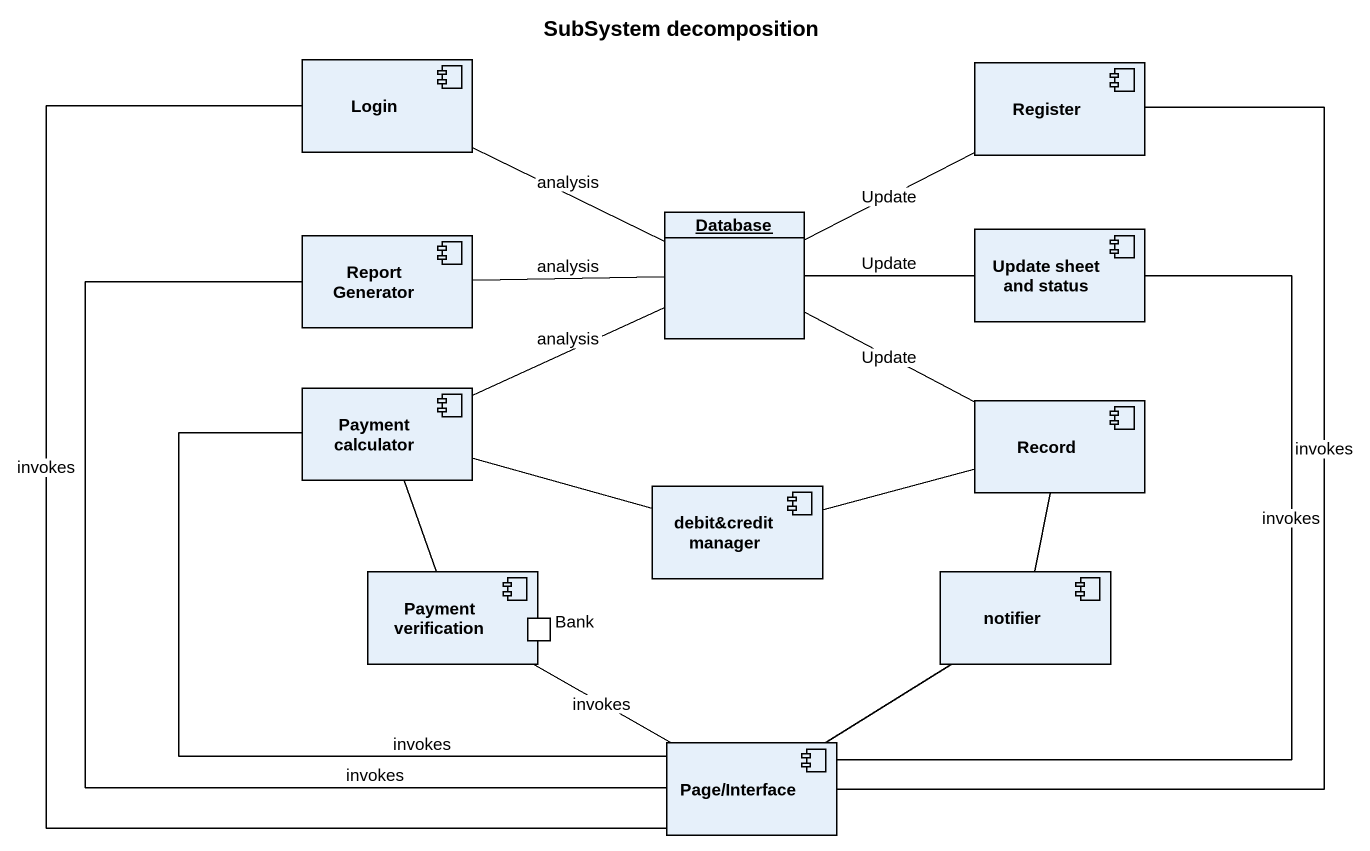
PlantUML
@startuml
title SubSystem decomposition
allowmixing
hide circle
hide empty members
component Login
component Register
component "Report Generator" as Report_Generator
object "Database" as Database_
component "Update sheet and status" as Update_sheet_and_status
component "Payment calculator" as Payment_calculator
component "Record" as Record_
component "debit&credit manager" as debit_credit_manager
component "Payment verification" as Payment_verification {
  port Bank
}
component notifier
component "Page/Interface" as Page_Interface
Login -right- Database_ : analysis
Login -- Page_Interface : invokes
Register -left- Database_ : Update
Report_Generator -right- Database_ : analysis
Update_sheet_and_status -left- Database_ : Update
Payment_calculator -right- Database_ : analysis
Payment_calculator -right- debit_credit_manager
Record_ -left- Database_ : Update
debit_credit_manager -right- Record_
Payment_verification -up- Payment_calculator
Payment_verification -right- Page_Interface : invokes
notifier -up- Record_
notifier -- Page_Interface
Page_Interface -up- Register : invokes
Page_Interface -up- Report_Generator : invokes
Page_Interface -up- Update_sheet_and_status : invokes
Page_Interface -up- Payment_calculator : invokes
@enduml
